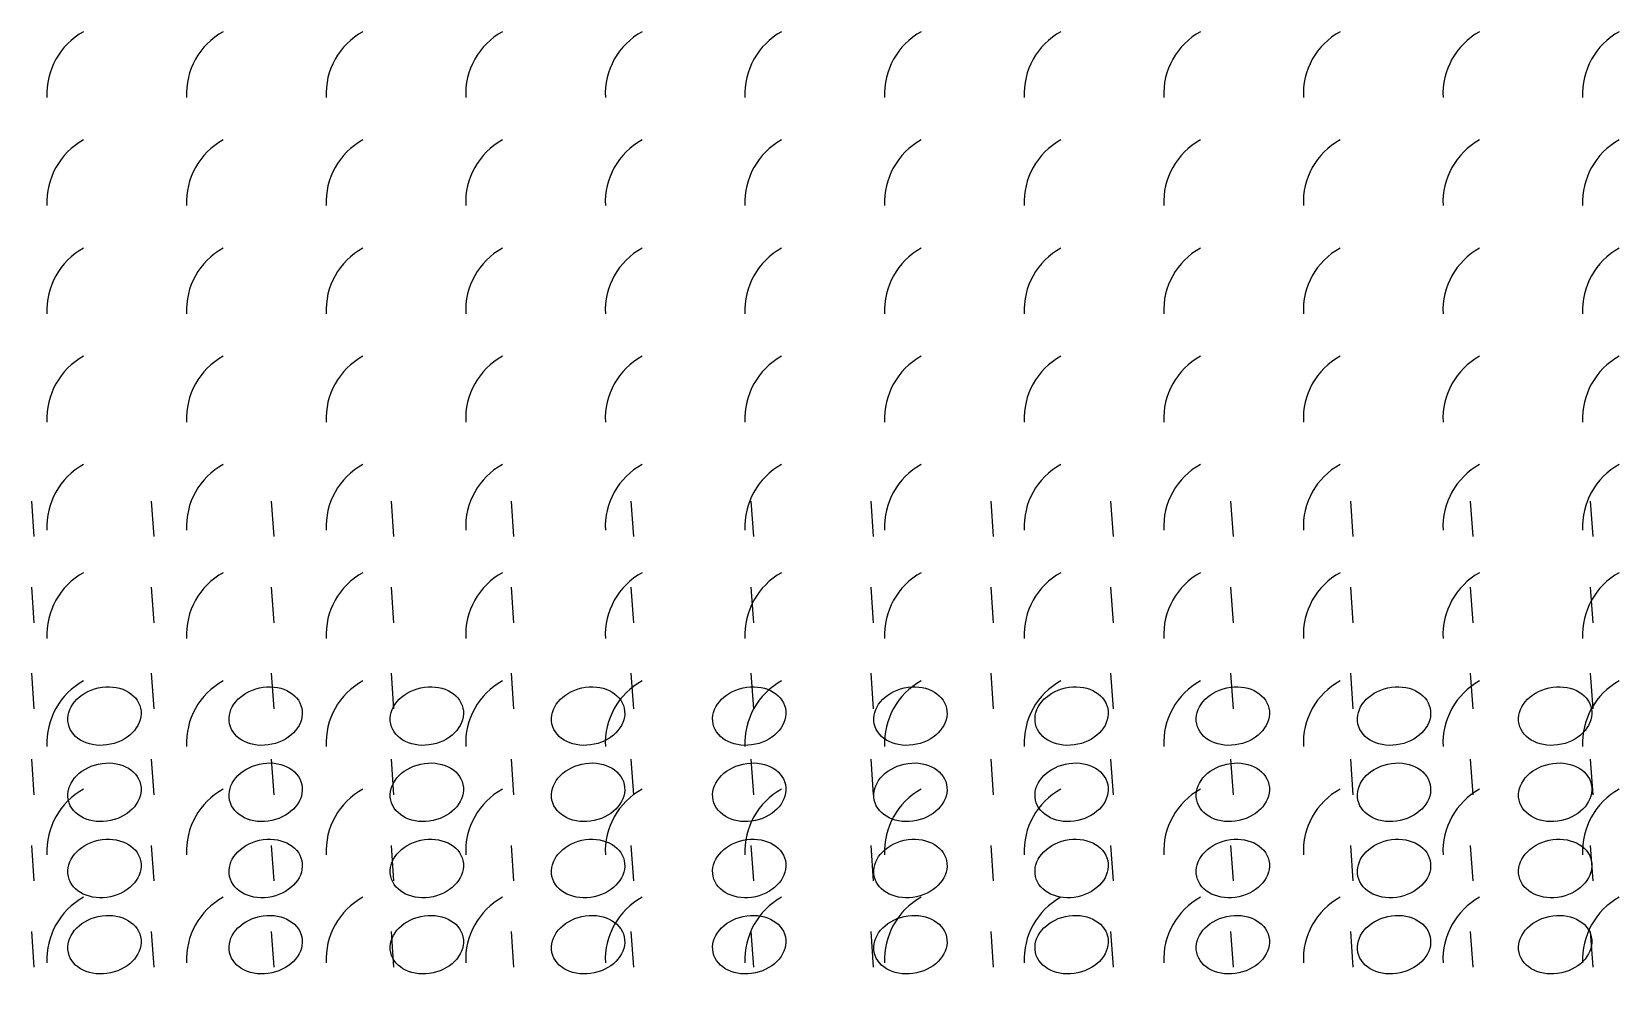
# Model space of a CAD drawing. Extents: x 0 to 1162, y -2 to 785.
# Drawn here: x 14 to 588, y 443 to 785 of the extents above; entities that cross this region are included whole.
import ezdxf

# ---------------------------------------------------------------- set-up
doc = ezdxf.new("R2010")
doc.units = 0
doc.header["$MEASUREMENT"] = 0
doc.layers.get('0').update_dxf_attribs({"linetype": 'CONTINUOUS'})

msp = doc.modelspace()

# ---------------------------------------------------------------- linework, layer by layer
at = {"color": 4}
for points in [[(15.23, 602.08), (14.33, 614.95)], [(58.55, 602.08), (57.65, 614.95)], [(101.88, 602.08), (100.98, 614.95)], [(145.21, 602.08), (144.31, 614.95)], [(188.53, 602.08), (187.63, 614.95)], [(231.86, 602.08), (230.96, 614.95)], [(275.19, 602.08), (274.29, 614.95)], [(318.52, 602.08), (317.61, 614.95)], [(361.84, 602.08), (360.94, 614.95)], [(405.17, 602.08), (404.27, 614.95)], [(448.5, 602.08), (447.6, 614.95)], [(491.82, 602.08), (490.92, 614.95)], [(535.15, 602.08), (534.25, 614.95)], [(578.48, 602.08), (577.58, 614.95)], [(15.23, 570.96), (14.33, 583.83)], [(58.55, 570.96), (57.65, 583.83)], [(101.88, 570.96), (100.98, 583.83)], [(145.21, 570.96), (144.31, 583.83)], [(188.53, 570.96), (187.63, 583.83)], [(231.86, 570.96), (230.96, 583.83)], [(275.19, 570.96), (274.29, 583.83)], [(318.52, 570.96), (317.61, 583.83)], [(361.84, 570.96), (360.94, 583.83)], [(405.17, 570.96), (404.27, 583.83)], [(448.5, 570.96), (447.6, 583.83)], [(491.82, 570.96), (490.92, 583.83)], [(535.15, 570.96), (534.25, 583.83)], [(578.48, 570.96), (577.58, 583.83)], [(15.23, 539.83), (14.33, 552.71)], [(58.55, 539.83), (57.65, 552.71)], [(101.88, 539.83), (100.98, 552.71)], [(145.21, 539.83), (144.31, 552.71)], [(188.53, 539.83), (187.63, 552.71)], [(231.86, 539.83), (230.96, 552.71)], [(275.19, 539.83), (274.29, 552.71)], [(318.52, 539.83), (317.61, 552.71)], [(361.84, 539.83), (360.94, 552.71)], [(405.17, 539.83), (404.27, 552.71)], [(448.5, 539.83), (447.6, 552.71)], [(491.82, 539.83), (490.92, 552.71)], [(535.15, 539.83), (534.25, 552.71)], [(578.48, 539.83), (577.58, 552.71)], [(15.23, 508.71), (14.33, 521.59)], [(58.55, 508.71), (57.65, 521.59)], [(101.88, 508.71), (100.98, 521.59)], [(145.21, 508.71), (144.31, 521.59)], [(188.53, 508.71), (187.63, 521.59)], [(231.86, 508.71), (230.96, 521.59)], [(275.19, 508.71), (274.29, 521.59)], [(318.52, 508.71), (317.61, 521.59)], [(361.84, 508.71), (360.94, 521.59)], [(405.17, 508.71), (404.27, 521.59)], [(448.5, 508.71), (447.6, 521.59)], [(491.82, 508.71), (490.92, 521.59)], [(535.15, 508.71), (534.25, 521.59)], [(578.48, 508.71), (577.58, 521.59)], [(15.23, 477.59), (14.33, 490.46)], [(58.55, 477.59), (57.65, 490.46)], [(101.88, 477.59), (100.98, 490.46)], [(145.21, 477.59), (144.31, 490.46)], [(188.53, 477.59), (187.63, 490.46)], [(231.86, 477.59), (230.96, 490.46)], [(275.19, 477.59), (274.29, 490.46)], [(318.52, 477.59), (317.61, 490.46)], [(361.84, 477.59), (360.94, 490.46)], [(405.17, 477.59), (404.27, 490.46)], [(448.5, 477.59), (447.6, 490.46)], [(491.82, 477.59), (490.92, 490.46)], [(535.15, 477.59), (534.25, 490.46)], [(578.48, 477.59), (577.58, 490.46)], [(15.23, 446.47), (14.33, 459.34)], [(58.55, 446.47), (57.65, 459.34)], [(101.88, 446.47), (100.98, 459.34)], [(145.21, 446.47), (144.31, 459.34)], [(188.53, 446.47), (187.63, 459.34)], [(231.86, 446.47), (230.96, 459.34)], [(275.19, 446.47), (274.29, 459.34)], [(318.52, 446.47), (317.61, 459.34)], [(361.84, 446.47), (360.94, 459.34)], [(405.17, 446.47), (404.27, 459.34)], [(448.5, 446.47), (447.6, 459.34)], [(491.82, 446.47), (490.92, 459.34)], [(535.15, 446.47), (534.25, 459.34)], [(578.48, 446.47), (577.58, 459.34)]]:
    msp.add_lwpolyline(points, dxfattribs=at)
at = {"color": 3}
for centre in [(45.45, 762.14), (95.89, 762.14), (146.34, 762.14), (196.78, 762.14), (247.23, 762.14), (297.67, 762.14), (348.12, 762.14), (398.56, 762.14), (449, 762.14), (499.45, 762.14), (549.89, 762.14), (600.34, 762.14), (45.45, 723.02), (95.89, 723.02), (146.34, 723.02), (196.78, 723.02), (247.23, 723.02), (297.67, 723.02), (348.12, 723.02), (398.56, 723.02), (449, 723.02), (499.45, 723.02), (549.89, 723.02), (600.34, 723.02), (45.45, 683.9), (95.89, 683.9), (146.34, 683.9), (196.78, 683.9), (247.23, 683.9), (297.67, 683.9), (348.12, 683.9), (398.56, 683.9), (449, 683.9), (499.45, 683.9), (549.89, 683.9), (600.34, 683.9), (45.45, 644.79), (95.89, 644.79), (146.34, 644.79), (196.78, 644.79), (247.23, 644.79), (297.67, 644.79), (348.12, 644.79), (398.56, 644.79), (449, 644.79), (499.45, 644.79), (549.89, 644.79), (600.34, 644.79), (45.45, 605.67), (95.89, 605.67), (146.34, 605.67), (196.78, 605.67), (247.23, 605.67), (297.67, 605.67), (348.12, 605.67), (398.56, 605.67), (449, 605.67), (499.45, 605.67), (549.89, 605.67), (600.34, 605.67), (45.45, 566.55), (95.89, 566.55), (146.34, 566.55), (196.78, 566.55), (247.23, 566.55), (297.67, 566.55), (348.12, 566.55), (398.56, 566.55), (449, 566.55), (499.45, 566.55), (549.89, 566.55), (600.34, 566.55), (45.45, 527.44), (95.89, 527.44), (146.34, 527.44), (196.78, 527.44), (247.23, 527.44), (297.67, 527.44), (348.12, 527.44), (398.56, 527.44), (449, 527.44), (499.45, 527.44), (549.89, 527.44), (600.34, 527.44), (45.45, 488.32), (95.89, 488.32), (146.34, 488.32), (196.78, 488.32), (247.23, 488.32), (297.67, 488.32), (348.12, 488.32), (398.56, 488.32), (449, 488.32), (499.45, 488.32), (549.89, 488.32), (600.34, 488.32), (45.45, 449.2), (95.89, 449.2), (146.34, 449.2), (196.78, 449.2), (247.23, 449.2), (297.67, 449.2), (348.12, 449.2), (398.56, 449.2), (449, 449.2), (499.45, 449.2), (549.89, 449.2), (600.34, 449.2)]:
    msp.add_arc(centre, 25.66, 118.8786, 182.85374, dxfattribs=at)
at = {"color": 5}
for centre in [(40.6, 537.19), (98.85, 537.19), (157.09, 537.19), (215.34, 537.19), (273.58, 537.19), (331.82, 537.19), (390.07, 537.19), (448.31, 537.19), (506.56, 537.19), (564.8, 537.19), (40.6, 509.64), (98.85, 509.64), (157.09, 509.64), (215.34, 509.64), (273.58, 509.64), (331.82, 509.64), (390.07, 509.64), (448.31, 509.64), (506.56, 509.64), (564.8, 509.64), (40.6, 482.09), (98.85, 482.09), (157.09, 482.09), (215.34, 482.09), (273.58, 482.09), (331.82, 482.09), (390.07, 482.09), (448.31, 482.09), (506.56, 482.09), (564.8, 482.09), (40.6, 454.54), (98.85, 454.54), (157.09, 454.54), (215.34, 454.54), (273.58, 454.54), (331.82, 454.54), (390.07, 454.54), (448.31, 454.54), (506.56, 454.54), (564.8, 454.54)]:
    msp.add_ellipse(centre, major_axis=(-13.05, -2.84), ratio=0.781985, dxfattribs=at)

doc.saveas('drawing.dxf')
